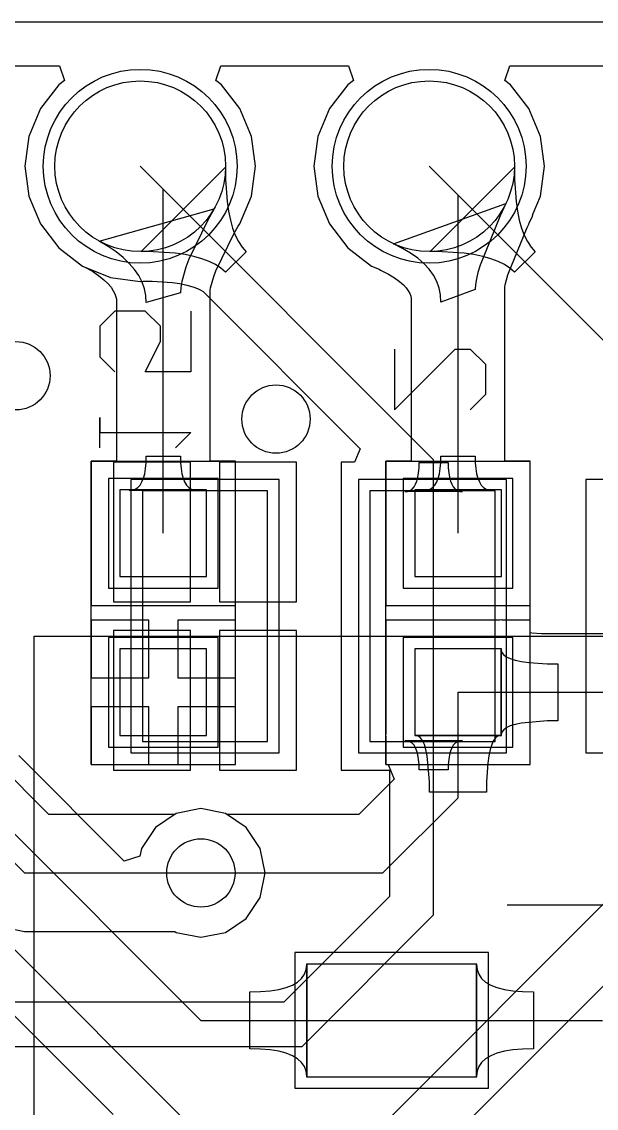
# Model space of a CAD drawing. Header units: millimetres. Extents: x 57.2 to 126.2, y 70.1 to 101.2.
# Drawn here: x 104.78 to 109.83, y 88.18 to 97.73 of the extents above; entities that cross this region are included whole.
import ezdxf

# ---------------------------------------------------------------- set-up
doc = ezdxf.new("R2010")
doc.units = ezdxf.units.MM
for name, color, linetype in [('BottomLayer', 5, 'Continuous'), ('BottomOverlay', 54, 'Continuous'), ('BottomPaste', 16, 'Continuous'), ('BottomSolder', 6, 'Continuous'), ('KeepOutLayer', 6, 'Continuous'), ('MultiLayer', 9, 'Continuous'), ('TopLayer', 1, 'Continuous'), ('TopOverlay', 2, 'Continuous'), ('TopPaste', 8, 'Continuous'), ('TopSolder', 216, 'Continuous')]:
    doc.layers.add(name, color=color, linetype=linetype)

# ---------------------------------------------------------------- blocks, each defined once
blk = doc.blocks.new('HDR1X10_B_2')
at = {"layer": 'BottomLayer'}
for centre in [(12.7, 0), (15.24, 0)]:
    blk.add_circle(centre, 0.75, dxfattribs=at)
at = {"layer": 'BottomSolder'}
for centre in [(12.7, 0), (15.24, 0)]:
    blk.add_circle(centre, 0.8516, dxfattribs=at)
at = {"layer": 'MultiLayer'}
for centre in [(12.7, 0), (15.24, 0)]:
    blk.add_circle(centre, 0.75, dxfattribs=at)
at = {"layer": 'TopLayer'}
for centre in [(12.7, 0), (15.24, 0)]:
    blk.add_circle(centre, 0.75, dxfattribs=at)
at = {"layer": 'TopSolder'}
for centre in [(12.7, 0), (15.24, 0)]:
    blk.add_circle(centre, 0.8516, dxfattribs=at)
blk = doc.blocks.new('R0603_38')
at = {"layer": 'TopLayer'}
for p, q in [((-1.0795, 0.381), (-1.0795, -0.381)), ((-0.3175, 0.381), (-1.0795, 0.381)), ((-0.3175, -0.381), (-0.3175, 0.381)), ((0.3175, 0.381), (0.3175, -0.381)), ((1.0795, 0.381), (0.3175, 0.381)), ((1.0795, -0.381), (1.0795, 0.381)), ((-1.0795, -0.381), (-0.3175, -0.381)), ((0.3175, -0.381), (1.0795, -0.381))]:
    blk.add_line(p, q, dxfattribs=at)
at = {"layer": 'TopOverlay'}
for p, q in [((-1.3335, 0.635), (1.3335, 0.635)), ((-1.3335, 0.635), (-1.3335, -0.635)), ((1.3335, 0.635), (1.3335, -0.635)), ((-1.3335, -0.635), (1.3335, -0.635))]:
    blk.add_line(p, q, dxfattribs=at)
at = {"layer": 'TopPaste'}
for p, q in [((-1.0795, 0.381), (-1.0795, -0.381)), ((-0.3175, 0.381), (-1.0795, 0.381)), ((-0.3175, -0.381), (-0.3175, 0.381)), ((0.3175, 0.381), (0.3175, -0.381)), ((1.0795, 0.381), (0.3175, 0.381)), ((1.0795, -0.381), (1.0795, 0.381)), ((-1.0795, -0.381), (-0.3175, -0.381)), ((0.3175, -0.381), (1.0795, -0.381))]:
    blk.add_line(p, q, dxfattribs=at)
at = {"layer": 'TopSolder'}
for p, q in [((-1.1811, 0.4826), (-1.1811, -0.4826)), ((-0.2159, 0.4826), (-1.1811, 0.4826)), ((-0.2159, -0.4826), (-0.2159, 0.4826)), ((0.2159, 0.4826), (0.2159, -0.4826)), ((1.1811, 0.4826), (0.2159, 0.4826)), ((1.1811, -0.4826), (1.1811, 0.4826)), ((-1.1811, -0.4826), (-0.2159, -0.4826)), ((0.2159, -0.4826), (1.1811, -0.4826))]:
    blk.add_line(p, q, dxfattribs=at)
blk = doc.blocks.new('R0603_41')
at = {"layer": 'TopLayer'}
for p, q in [((-1.0795, 0.381), (-1.0795, -0.381)), ((-0.3175, 0.381), (-1.0795, 0.381)), ((-0.3175, -0.381), (-0.3175, 0.381)), ((0.3175, 0.381), (0.3175, -0.381)), ((1.0795, 0.381), (0.3175, 0.381)), ((1.0795, -0.381), (1.0795, 0.381)), ((-1.0795, -0.381), (-0.3175, -0.381)), ((0.3175, -0.381), (1.0795, -0.381))]:
    blk.add_line(p, q, dxfattribs=at)
at = {"layer": 'TopOverlay'}
for p, q in [((-1.3335, 0.635), (1.3335, 0.635)), ((-1.3335, 0.635), (-1.3335, -0.635)), ((1.3335, 0.635), (1.3335, -0.635)), ((-1.3335, -0.635), (1.3335, -0.635))]:
    blk.add_line(p, q, dxfattribs=at)
at = {"layer": 'TopPaste'}
for p, q in [((-1.0795, 0.381), (-1.0795, -0.381)), ((-0.3175, 0.381), (-1.0795, 0.381)), ((-0.3175, -0.381), (-0.3175, 0.381)), ((0.3175, 0.381), (0.3175, -0.381)), ((1.0795, 0.381), (0.3175, 0.381)), ((1.0795, -0.381), (1.0795, 0.381)), ((-1.0795, -0.381), (-0.3175, -0.381)), ((0.3175, -0.381), (1.0795, -0.381))]:
    blk.add_line(p, q, dxfattribs=at)
at = {"layer": 'TopSolder'}
for p, q in [((-1.1811, 0.4826), (-1.1811, -0.4826)), ((-0.2159, 0.4826), (-1.1811, 0.4826)), ((-0.2159, -0.4826), (-0.2159, 0.4826)), ((0.2159, 0.4826), (0.2159, -0.4826)), ((1.1811, 0.4826), (0.2159, 0.4826)), ((1.1811, -0.4826), (1.1811, 0.4826)), ((-1.1811, -0.4826), (-0.2159, -0.4826)), ((0.2159, -0.4826), (1.1811, -0.4826))]:
    blk.add_line(p, q, dxfattribs=at)
blk = doc.blocks.new('ESP_07_B_51')
at = {"layer": 'BottomLayer'}
for p, q in [((-0.9264, 15.6018), (-0.9264, 14.5018)), ((1.2736, 15.6018), (-0.9264, 15.6018)), ((1.2736, 14.5018), (1.2736, 15.6018)), ((-0.9264, 14.5018), (1.2736, 14.5018)), ((-0.9264, 13.6018), (-0.9264, 12.5018)), ((1.2736, 13.6018), (-0.9264, 13.6018)), ((1.2736, 12.5018), (1.2736, 13.6018)), ((-0.9264, 12.5018), (1.2736, 12.5018))]:
    blk.add_line(p, q, dxfattribs=at)
at = {"layer": 'BottomOverlay'}
for p, q in [((-16.0026, 16.5518), (-0.0026, 16.5518)), ((-0.0026, 16.5518), (-0.0026, -4.6482))]:
    blk.add_line(p, q, dxfattribs=at)
at = {"layer": 'BottomPaste'}
for p, q in [((-0.9264, 15.6018), (-0.9264, 14.5018)), ((1.2736, 15.6018), (-0.9264, 15.6018)), ((1.2736, 14.5018), (1.2736, 15.6018)), ((-0.9264, 14.5018), (1.2736, 14.5018)), ((-0.9264, 13.6018), (-0.9264, 12.5018)), ((1.2736, 13.6018), (-0.9264, 13.6018)), ((1.2736, 12.5018), (1.2736, 13.6018)), ((-0.9264, 12.5018), (1.2736, 12.5018))]:
    blk.add_line(p, q, dxfattribs=at)
at = {"layer": 'BottomSolder'}
for p, q in [((-1.028, 15.7034), (-1.028, 14.4002)), ((1.3752, 15.7034), (-1.028, 15.7034)), ((1.3752, 14.4002), (1.3752, 15.7034)), ((-1.028, 14.4002), (1.3752, 14.4002)), ((-1.028, 13.7034), (-1.028, 12.4002)), ((1.3752, 13.7034), (-1.028, 13.7034)), ((1.3752, 12.4002), (1.3752, 13.7034)), ((-1.028, 12.4002), (1.3752, 12.4002)), ((-1.028, 11.7034), (-1.028, 10.4002)), ((1.3752, 11.7034), (-1.028, 11.7034)), ((1.3752, 10.4002), (1.3752, 11.7034))]:
    blk.add_line(p, q, dxfattribs=at)
blk = doc.blocks.new('LM39100_59')
at = {"layer": 'TopLayer'}
for p, q in [((-1.5892, 3.8235), (-1.5892, 2.3249)), ((1.6908, 3.8235), (-1.5892, 3.8235)), ((1.6908, 2.3249), (1.6908, 3.8235)), ((-1.5892, 2.3249), (1.6908, 2.3249)), ((-2.7305, -2.4765), (-2.7305, -3.9751)), ((-1.7399, -2.4765), (-2.7305, -2.4765)), ((-1.7399, -3.9751), (-1.7399, -2.4765)), ((-0.4442, -2.4758), (-0.4442, -3.9758)), ((0.5458, -2.4758), (-0.4442, -2.4758)), ((0.5458, -3.9758), (0.5458, -2.4758)), ((1.8415, -2.4765), (1.8415, -3.9751)), ((2.8321, -2.4765), (1.8415, -2.4765)), ((2.8321, -3.9751), (2.8321, -2.4765)), ((-2.7305, -3.9751), (-1.7399, -3.9751)), ((-0.4442, -3.9758), (0.5458, -3.9758)), ((1.8415, -3.9751), (2.8321, -3.9751))]:
    blk.add_line(p, q, dxfattribs=at)
at = {"layer": 'TopOverlay'}
for p, q in [((-3.2512, -2.2098), (-3.2512, 1.8542)), ((-2.2352, 1.8542), (-3.2512, 1.8542)), ((3.3528, 1.8542), (2.3368, 1.8542)), ((3.3528, -2.2098), (3.3528, 1.8542))]:
    blk.add_line(p, q, dxfattribs=at)
at = {"layer": 'TopPaste'}
for p, q in [((-1.5892, 3.8235), (-1.5892, 2.3249)), ((1.6908, 3.8235), (-1.5892, 3.8235)), ((1.6908, 2.3249), (1.6908, 3.8235)), ((-1.5892, 2.3249), (1.6908, 2.3249)), ((-2.7305, -2.4765), (-2.7305, -3.9751)), ((-1.7399, -2.4765), (-2.7305, -2.4765)), ((-1.7399, -3.9751), (-1.7399, -2.4765)), ((-0.4442, -2.4758), (-0.4442, -3.9758)), ((0.5458, -2.4758), (-0.4442, -2.4758)), ((0.5458, -3.9758), (0.5458, -2.4758)), ((1.8415, -2.4765), (1.8415, -3.9751)), ((2.8321, -2.4765), (1.8415, -2.4765)), ((2.8321, -3.9751), (2.8321, -2.4765)), ((-2.7305, -3.9751), (-1.7399, -3.9751)), ((-0.4442, -3.9758), (0.5458, -3.9758)), ((1.8415, -3.9751), (2.8321, -3.9751))]:
    blk.add_line(p, q, dxfattribs=at)
at = {"layer": 'TopSolder'}
for p, q in [((-1.6908, 3.9251), (-1.6908, 2.2233)), ((1.7924, 3.9251), (-1.6908, 3.9251)), ((1.7924, 2.2233), (1.7924, 3.9251)), ((-1.6908, 2.2233), (1.7924, 2.2233)), ((-2.8321, -2.3749), (-2.8321, -4.0767)), ((-1.6383, -2.3749), (-2.8321, -2.3749)), ((-1.6383, -4.0767), (-1.6383, -2.3749)), ((-0.5458, -2.3742), (-0.5458, -4.0774)), ((0.6474, -2.3742), (-0.5458, -2.3742)), ((0.6474, -4.0774), (0.6474, -2.3742)), ((1.7399, -2.3749), (1.7399, -4.0767)), ((2.9337, -2.3749), (1.7399, -2.3749)), ((2.9337, -4.0767), (2.9337, -2.3749)), ((-2.8321, -4.0767), (-1.6383, -4.0767)), ((-0.5458, -4.0774), (0.6474, -4.0774)), ((1.7399, -4.0767), (2.9337, -4.0767))]:
    blk.add_line(p, q, dxfattribs=at)

msp = doc.modelspace()

# ---------------------------------------------------------------- linework, layer by layer
at = {"layer": 'BottomLayer'}
for p, q in [((103.9854, 97.3369), (105.1074, 97.3369)), ((105.1074, 97.3369), (105.1505, 97.2099)), ((105.1505, 97.2099), (105.1003, 97.1714)), ((105.1003, 97.1714), (104.9394, 96.9617)), ((104.9394, 96.9617), (104.8382, 96.7175)), ((104.8382, 96.7175), (104.8037, 96.4554)), ((104.8037, 96.4554), (104.8382, 96.1933)), ((105.8164, 96.4554), (108.396, 93.8758)), ((105.8239, 95.7054), (106.5664, 96.4479)), ((106.5664, 96.4479), (106.5672, 96.3401)), ((108.3564, 96.4554), (110.3856, 94.4262)), ((108.3639, 95.7054), (109.1064, 96.4479)), ((109.1064, 96.4479), (109.1072, 96.3401)), ((106.5672, 96.3401), (106.5803, 96.1469)), ((109.1072, 96.3401), (109.1203, 96.1469)), ((104.8382, 96.1933), (104.9394, 95.949)), ((106.5803, 96.1469), (106.5926, 96.0614)), ((109.1203, 96.1469), (109.1326, 96.0614)), ((106.5926, 96.0614), (106.6088, 95.9833)), ((109.1326, 96.0614), (109.1488, 95.9833)), ((104.9394, 95.949), (105.1003, 95.7393)), ((106.6088, 95.9833), (106.6287, 95.9127)), ((109.1488, 95.9833), (109.1687, 95.9127)), ((106.6287, 95.9127), (106.6526, 95.8495)), ((106.6526, 95.8495), (106.6802, 95.7937)), ((109.1687, 95.9127), (109.1926, 95.8495)), ((109.1926, 95.8495), (109.2202, 95.7937)), ((106.6802, 95.7937), (106.7117, 95.7453)), ((109.2202, 95.7937), (109.2517, 95.7453)), ((105.1003, 95.7393), (105.3101, 95.5784)), ((105.9316, 95.7046), (105.8239, 95.7054)), ((106.1249, 95.6915), (105.9316, 95.7046)), ((106.2104, 95.6792), (106.1249, 95.6915)), ((106.2884, 95.663), (106.2104, 95.6792)), ((106.3591, 95.643), (106.2884, 95.663)), ((106.7471, 95.7043), (106.5675, 95.5247)), ((106.7117, 95.7453), (106.7471, 95.7043)), ((108.4716, 95.7046), (108.3639, 95.7054)), ((108.6649, 95.6915), (108.4716, 95.7046)), ((108.7504, 95.6792), (108.6649, 95.6915)), ((108.8284, 95.663), (108.7504, 95.6792)), ((108.8991, 95.643), (108.8284, 95.663)), ((109.2871, 95.7043), (109.1075, 95.5247)), ((109.2517, 95.7453), (109.2871, 95.7043)), ((105.3101, 95.5784), (105.5543, 95.4772)), ((106.4223, 95.6192), (106.3591, 95.643)), ((106.4781, 95.5915), (106.4223, 95.6192)), ((106.5265, 95.56), (106.4781, 95.5915)), ((108.9623, 95.6192), (108.8991, 95.643)), ((109.0181, 95.5915), (108.9623, 95.6192)), ((109.0665, 95.56), (109.0181, 95.5915)), ((105.5543, 95.4772), (105.8164, 95.4427)), ((106.5675, 95.5247), (106.5265, 95.56)), ((109.1075, 95.5247), (109.0665, 95.56)), ((105.8164, 95.4427), (105.8435, 95.4463)), ((105.8435, 95.4463), (105.9219, 95.4457)), ((105.9219, 95.4457), (106.0976, 95.4338)), ((106.0976, 95.4338), (106.1656, 95.424)), ((106.1656, 95.424), (106.2269, 95.4113)), ((106.2269, 95.4113), (106.278, 95.3968)), ((106.278, 95.3968), (106.3189, 95.3814)), ((106.3189, 95.3814), (106.3495, 95.3662)), ((106.3495, 95.3662), (106.3686, 95.3538)), ((106.3686, 95.3538), (107.7485, 93.9739)), ((107.7485, 93.9739), (107.6999, 93.8566)), ((106.2586, 93.8566), (105.5816, 93.8566)), ((105.5816, 93.8566), (105.5816, 92.6296)), ((106.2586, 92.6296), (106.2586, 93.8566)), ((107.1896, 93.8566), (106.5126, 93.8566)), ((106.5126, 93.8566), (106.5126, 92.6296)), ((107.1896, 92.6296), (107.1896, 93.8566)), ((107.6999, 93.8566), (107.5816, 93.8566)), ((107.5816, 93.8566), (107.5816, 91.1486)), ((108.2677, 93.8047), (108.269, 93.8536)), ((108.269, 93.8536), (108.523, 93.8536)), ((108.396, 89.8794), (108.396, 93.8758)), ((108.523, 93.8536), (108.5243, 93.8047)), ((108.2576, 93.7225), (108.2639, 93.761)), ((108.2639, 93.761), (108.2677, 93.8047)), ((108.5243, 93.8047), (108.5281, 93.761)), ((108.5281, 93.761), (108.5344, 93.7225)), ((108.2233, 93.6376), (108.2372, 93.6608)), ((108.2372, 93.6608), (108.2487, 93.6891)), ((108.2487, 93.6891), (108.2576, 93.7225)), ((108.5344, 93.7225), (108.5433, 93.6891)), ((108.5433, 93.6891), (108.5547, 93.6608)), ((108.5547, 93.6608), (108.5687, 93.6376)), ((108.142, 93.5965), (108.1661, 93.5991)), ((108.65, 93.5965), (108.142, 93.5965)), ((108.1661, 93.5991), (108.1877, 93.6068)), ((108.1877, 93.6068), (108.2068, 93.6196)), ((108.2068, 93.6196), (108.2233, 93.6376)), ((108.5687, 93.6376), (108.5852, 93.6196)), ((108.5852, 93.6196), (108.6043, 93.6068)), ((108.6043, 93.6068), (108.6259, 93.5991)), ((108.6259, 93.5991), (108.65, 93.5965)), ((105.5816, 92.6296), (106.2586, 92.6296)), ((106.5126, 92.6296), (107.1896, 92.6296)), ((106.2586, 92.3756), (105.5816, 92.3756)), ((105.5816, 92.3756), (105.5816, 91.1486)), ((106.2586, 91.1486), (106.2586, 92.3756)), ((107.1896, 92.3756), (106.5126, 92.3756)), ((106.5126, 92.3756), (106.5126, 91.1486)), ((107.1896, 91.1486), (107.1896, 92.3756)), ((105.0133, 90.7601), (103.7903, 91.9831)), ((103.2764, 91.7702), (104.8004, 90.2462)), ((108.1661, 91.4061), (108.142, 91.4087)), ((108.142, 91.4087), (108.65, 91.4087)), ((108.1877, 91.3984), (108.1661, 91.4061)), ((108.2068, 91.3856), (108.1877, 91.3984)), ((108.2233, 91.3676), (108.2068, 91.3856)), ((108.2372, 91.3444), (108.2233, 91.3676)), ((108.5687, 91.3676), (108.5547, 91.3444)), ((108.5852, 91.3856), (108.5687, 91.3676)), ((108.6043, 91.3984), (108.5852, 91.3856)), ((108.6259, 91.4061), (108.6043, 91.3984)), ((108.65, 91.4087), (108.6259, 91.4061)), ((108.2487, 91.3162), (108.2372, 91.3444)), ((108.2576, 91.2828), (108.2487, 91.3162)), ((108.2639, 91.2442), (108.2576, 91.2828)), ((108.5344, 91.2828), (108.5281, 91.2442)), ((108.5433, 91.3162), (108.5344, 91.2828)), ((108.5547, 91.3444), (108.5433, 91.3162)), ((108.2677, 91.2005), (108.2639, 91.2442)), ((108.269, 91.1517), (108.2677, 91.2005)), ((108.5243, 91.2005), (108.523, 91.1517)), ((108.5281, 91.2442), (108.5243, 91.2005)), ((105.5816, 91.1486), (106.2586, 91.1486)), ((106.5126, 91.1486), (107.1896, 91.1486)), ((107.5816, 91.1486), (108.0075, 91.1486)), ((108.0075, 91.1486), (108.0075, 90.0403)), ((108.523, 91.1517), (108.269, 91.1517)), ((106.3498, 90.8111), (106.1336, 90.7681)), ((106.566, 90.7681), (106.3498, 90.8111)), ((106.1217, 90.7601), (105.0133, 90.7601)), ((106.1336, 90.7681), (106.1217, 90.7601)), ((106.7492, 90.6456), (106.566, 90.7681)), ((106.8717, 90.4624), (106.7492, 90.6456)), ((106.9147, 90.2462), (106.8717, 90.4624)), ((103.9114, 83.9978), (110.1598, 90.2462)), ((104.8004, 90.2462), (106.3498, 90.2462)), ((106.8717, 90.03), (106.9147, 90.2462)), ((106.7492, 89.8468), (106.8717, 90.03)), ((108.0075, 90.0403), (107.0779, 89.1107)), ((106.566, 89.7243), (106.7492, 89.8468)), ((107.2388, 88.7222), (108.396, 89.8794)), ((104.6037, 89.7714), (104.8004, 89.7323)), ((104.8004, 89.7323), (106.1217, 89.7323)), ((106.1217, 89.7323), (106.1336, 89.7243)), ((106.1336, 89.7243), (106.3498, 89.6813)), ((106.3498, 89.6813), (106.566, 89.7243)), ((104.0964, 83.4644), (110.1924, 89.5604)), ((107.0779, 89.1107), (103.0224, 89.1107)), ((103.0224, 88.7222), (107.2388, 88.7222))]:
    msp.add_line(p, q, dxfattribs=at)
for centre in [(104.7242, 94.615), (107.0102, 94.234), (106.3498, 90.2462)]:
    msp.add_circle(centre, 0.3, dxfattribs=at)
at = {"layer": 'BottomOverlay'}
for p, q in [((105.5941, 95.1824), (105.4608, 95.0491)), ((105.8607, 95.1824), (105.5941, 95.1824)), ((105.994, 95.0491), (105.8607, 95.1824)), ((106.2605, 95.1824), (106.2605, 94.6492)), ((105.4608, 95.0491), (105.4608, 94.7825)), ((105.994, 94.9158), (105.994, 95.0491)), ((105.8607, 94.6492), (105.994, 94.9158)), ((108.0516, 94.8492), (108.0516, 94.316)), ((108.0516, 94.316), (108.5848, 94.8492)), ((108.5848, 94.8492), (108.7181, 94.8492)), ((108.7181, 94.8492), (108.8513, 94.7159)), ((105.4608, 94.7825), (105.5941, 94.6492)), ((108.8513, 94.7159), (108.8513, 94.4493)), ((106.2605, 94.6492), (105.8607, 94.6492)), ((108.8513, 94.4493), (108.7181, 94.316)), ((105.4608, 93.9828), (105.4608, 94.2494)), ((105.4608, 94.2494), (105.4608, 94.1161)), ((105.4608, 94.1161), (106.2605, 94.1161)), ((106.2605, 94.1161), (106.1273, 93.9828))]:
    msp.add_line(p, q, dxfattribs=at)
at = {"layer": 'KeepOutLayer'}
msp.add_line((78.4409, 97.7254), (123.8895, 97.7254), dxfattribs=at)
at = {"layer": 'MultiLayer'}
for centre in [(104.7242, 94.615), (107.0102, 94.234), (106.3498, 90.2462)]:
    msp.add_circle(centre, 0.3, dxfattribs=at)
at = {"layer": 'TopLayer'}
for p, q in [((103.9854, 97.3369), (105.1074, 97.3369)), ((105.1074, 97.3369), (105.1505, 97.2099)), ((106.4823, 97.2099), (106.5254, 97.3369)), ((106.5254, 97.3369), (107.6474, 97.3369)), ((107.6474, 97.3369), (107.6905, 97.2099)), ((109.0223, 97.2099), (109.0654, 97.3369)), ((109.0654, 97.3369), (110.1874, 97.3369)), ((105.1505, 97.2099), (105.1003, 97.1714)), ((106.5325, 97.1714), (106.4823, 97.2099)), ((107.6905, 97.2099), (107.6403, 97.1714)), ((109.0725, 97.1714), (109.0223, 97.2099)), ((105.1003, 97.1714), (104.9394, 96.9617)), ((106.6934, 96.9617), (106.5325, 97.1714)), ((107.6403, 97.1714), (107.4794, 96.9617)), ((109.2334, 96.9617), (109.0725, 97.1714)), ((104.9394, 96.9617), (104.8382, 96.7175)), ((106.7946, 96.7175), (106.6934, 96.9617)), ((107.4794, 96.9617), (107.3782, 96.7175)), ((109.3346, 96.7175), (109.2334, 96.9617)), ((104.8382, 96.7175), (104.8037, 96.4554)), ((106.8291, 96.4554), (106.7946, 96.7175)), ((107.3782, 96.7175), (107.3437, 96.4554)), ((109.3691, 96.4554), (109.3346, 96.7175)), ((104.8037, 96.4554), (104.8382, 96.1933)), ((106.7946, 96.1933), (106.8291, 96.4554)), ((107.3437, 96.4554), (107.3782, 96.1933)), ((108.3564, 96.4554), (108.6104, 96.2014)), ((109.3346, 96.1933), (109.3691, 96.4554)), ((106.0196, 93.2307), (106.0196, 96.2522)), ((104.8382, 96.1933), (104.9394, 95.949)), ((106.6934, 95.949), (106.7946, 96.1933)), ((107.3782, 96.1933), (107.4794, 95.949)), ((108.6104, 93.2307), (108.6104, 96.2014)), ((109.2717, 96.0415), (109.3346, 96.1933)), ((105.4561, 95.7976), (106.4669, 96.082)), ((106.4669, 96.082), (106.4104, 95.9814)), ((108.0438, 95.7736), (109.0318, 96.1292)), ((109.0318, 96.1292), (108.9802, 96.0205)), ((109.2661, 96.0189), (109.2717, 96.0415)), ((104.9394, 95.949), (105.1003, 95.7393)), ((106.4104, 95.9814), (106.2439, 95.6385)), ((106.6778, 95.9287), (106.6934, 95.949)), ((107.4794, 95.949), (107.6403, 95.7393)), ((108.9802, 96.0205), (108.8038, 95.5874)), ((109.2173, 95.9161), (109.2322, 95.9475)), ((109.2322, 95.9475), (109.2334, 95.949)), ((109.2334, 95.949), (109.2365, 95.9565)), ((109.2365, 95.9565), (109.2658, 96.0182)), ((109.2658, 96.0182), (109.2659, 96.0186)), ((109.2659, 96.0186), (109.2661, 96.0189)), ((106.482, 95.536), (106.64, 95.8614)), ((106.64, 95.8614), (106.6778, 95.9287)), ((109.0486, 95.5018), (109.2173, 95.9161)), ((105.5347, 95.7514), (105.4561, 95.7976)), ((108.123, 95.7341), (108.0438, 95.7736)), ((105.1003, 95.7393), (105.3101, 95.5784)), ((105.605, 95.7035), (105.5347, 95.7514)), ((105.667, 95.6538), (105.605, 95.7035)), ((107.6403, 95.7393), (107.8501, 95.5784)), ((108.1938, 95.6921), (108.123, 95.7341)), ((108.2563, 95.6474), (108.1938, 95.6921)), ((105.3101, 95.5784), (105.3368, 95.5673)), ((105.3368, 95.5673), (105.396, 95.5325)), ((105.7208, 95.6024), (105.667, 95.6538)), ((105.7662, 95.5493), (105.7208, 95.6024)), ((106.2172, 95.5676), (106.1815, 95.4438)), ((106.2439, 95.6385), (106.2172, 95.5676)), ((107.8501, 95.5784), (107.9167, 95.5508)), ((108.3104, 95.6002), (108.2563, 95.6474)), ((108.3563, 95.5504), (108.3104, 95.6002)), ((108.8038, 95.5874), (108.7848, 95.5229)), ((105.396, 95.5325), (105.4509, 95.4951)), ((105.4509, 95.4951), (105.4962, 95.4588)), ((105.8034, 95.4944), (105.7662, 95.5493)), ((105.8324, 95.4377), (105.8034, 95.4944)), ((106.4344, 95.3863), (106.4631, 95.4859)), ((106.4631, 95.4859), (106.482, 95.536)), ((107.9167, 95.5508), (107.9282, 95.5419)), ((107.9282, 95.5419), (107.9988, 95.5066)), ((107.9988, 95.5066), (108.0521, 95.475)), ((108.0521, 95.475), (108.0955, 95.444)), ((108.3937, 95.498), (108.3563, 95.5504)), ((108.4229, 95.443), (108.3937, 95.498)), ((108.7848, 95.5229), (108.7713, 95.4657)), ((109.0352, 95.4564), (109.0486, 95.5018)), ((105.4962, 95.4588), (105.5324, 95.4242)), ((105.5324, 95.4242), (105.56, 95.3919)), ((105.56, 95.3919), (105.5801, 95.3623)), ((105.8531, 95.3793), (105.8324, 95.4377)), ((105.8655, 95.3192), (105.8531, 95.3793)), ((106.1726, 95.3908), (106.1696, 95.3437)), ((106.1815, 95.4438), (106.1726, 95.3908)), ((106.4315, 95.3689), (106.4344, 95.3863)), ((108.0955, 95.444), (108.1295, 95.4144)), ((108.1295, 95.4144), (108.1549, 95.3867)), ((108.1549, 95.3867), (108.1731, 95.3613)), ((108.4437, 95.3855), (108.4229, 95.443)), ((108.4562, 95.3253), (108.4437, 95.3855)), ((108.7604, 95.3735), (108.4604, 95.2626)), ((108.7631, 95.4159), (108.7604, 95.3735)), ((108.7713, 95.4657), (108.7631, 95.4159)), ((109.0223, 95.3963), (109.0254, 95.4149)), ((109.0223, 93.8657), (109.0223, 95.3963)), ((109.0254, 95.4149), (109.0352, 95.4564)), ((105.5801, 95.3623), (105.594, 95.3352)), ((105.594, 95.3352), (105.603, 95.3096)), ((105.603, 95.3096), (105.6077, 95.2869)), ((105.6077, 95.2869), (105.6077, 93.8657)), ((105.8696, 95.2573), (105.8655, 95.3192)), ((106.1696, 95.3437), (105.8696, 95.2573)), ((106.4315, 93.8657), (106.4315, 95.3689)), ((108.1731, 95.3613), (108.1856, 95.3377)), ((108.1856, 95.3377), (108.1939, 95.3147)), ((108.1939, 95.3147), (108.1985, 95.2928)), ((108.1985, 95.2928), (108.1985, 93.8657)), ((108.4604, 95.2626), (108.4562, 95.3253)), ((105.6077, 93.8657), (105.3846, 93.8657)), ((105.3846, 93.8657), (105.3846, 92.5957)), ((105.8636, 93.7996), (105.8681, 93.8511)), ((105.8681, 93.8511), (105.8696, 93.9087)), ((105.8696, 93.9087), (106.1696, 93.9087)), ((106.1696, 93.9087), (106.1711, 93.8511)), ((106.1711, 93.8511), (106.1756, 93.7996)), ((106.6546, 93.8657), (106.4315, 93.8657)), ((106.6546, 92.5957), (106.6546, 93.8657)), ((108.1985, 93.8657), (107.9754, 93.8657)), ((107.9754, 93.8657), (107.9754, 92.5957)), ((108.4544, 93.7996), (108.4589, 93.8511)), ((108.4589, 93.8511), (108.4604, 93.9087)), ((108.4604, 93.9087), (108.7604, 93.9087)), ((108.7604, 93.9087), (108.7619, 93.8511)), ((108.7619, 93.8511), (108.7664, 93.7996)), ((109.2454, 93.8657), (109.0223, 93.8657)), ((109.2454, 92.5957), (109.2454, 93.8657)), ((105.8456, 93.7147), (105.8561, 93.7541)), ((105.8561, 93.7541), (105.8636, 93.7996)), ((106.1756, 93.7996), (106.1831, 93.7541)), ((106.1831, 93.7541), (106.1936, 93.7147)), ((108.4364, 93.7147), (108.4469, 93.7541)), ((108.4469, 93.7541), (108.4544, 93.7996)), ((108.7664, 93.7996), (108.7739, 93.7541)), ((108.7739, 93.7541), (108.7844, 93.7147)), ((105.7961, 93.6329), (105.8156, 93.6541)), ((105.8156, 93.6541), (105.8321, 93.6814)), ((105.8321, 93.6814), (105.8456, 93.7147)), ((106.1936, 93.7147), (106.2071, 93.6814)), ((106.2071, 93.6814), (106.2236, 93.6541)), ((106.2236, 93.6541), (106.2431, 93.6329)), ((108.3869, 93.6329), (108.4064, 93.6541)), ((108.4064, 93.6541), (108.4229, 93.6814)), ((108.4229, 93.6814), (108.4364, 93.7147)), ((108.7844, 93.7147), (108.7979, 93.6814)), ((108.7979, 93.6814), (108.8144, 93.6541)), ((108.8144, 93.6541), (108.8339, 93.6329)), ((105.7196, 93.6056), (105.7481, 93.6086)), ((106.3196, 93.6056), (105.7196, 93.6056)), ((105.7481, 93.6086), (105.7736, 93.6177)), ((105.7736, 93.6177), (105.7961, 93.6329)), ((106.2431, 93.6329), (106.2656, 93.6177)), ((106.2656, 93.6177), (106.2911, 93.6086)), ((106.2911, 93.6086), (106.3196, 93.6056)), ((108.3104, 93.6056), (108.3389, 93.6086)), ((108.9104, 93.6056), (108.3104, 93.6056)), ((108.3389, 93.6086), (108.3644, 93.6177)), ((108.3644, 93.6177), (108.3869, 93.6329)), ((108.8339, 93.6329), (108.8564, 93.6177)), ((108.8564, 93.6177), (108.8819, 93.6086)), ((108.8819, 93.6086), (108.9104, 93.6056)), ((105.3846, 92.5957), (106.6546, 92.5957)), ((107.9754, 92.5957), (109.2454, 92.5957)), ((105.8926, 92.4687), (105.3846, 92.4687)), ((105.3846, 92.4687), (105.3846, 91.9607)), ((105.8926, 91.9607), (105.8926, 92.4687)), ((106.6546, 92.4687), (106.1466, 92.4687)), ((106.1466, 92.4687), (106.1466, 91.9607)), ((106.6546, 91.9607), (106.6546, 92.4687)), ((108.9787, 92.4687), (107.9754, 92.4687)), ((107.9754, 92.4687), (107.9754, 91.4654)), ((108.9884, 92.4706), (108.9787, 92.4687)), ((108.998, 92.4687), (108.9884, 92.4706)), ((109.2454, 92.4687), (108.998, 92.4687)), ((109.2454, 92.355), (109.2454, 92.4687)), ((109.2593, 92.3531), (109.2454, 92.355)), ((109.3451, 92.3476), (109.2593, 92.3531)), ((110.4496, 92.3476), (109.3451, 92.3476)), ((108.9884, 91.4557), (108.9884, 92.2117)), ((108.9884, 92.2117), (108.9934, 92.1873)), ((108.9934, 92.1873), (109.0084, 92.1656)), ((109.0084, 92.1656), (109.0334, 92.1464)), ((109.0334, 92.1464), (109.0684, 92.1298)), ((109.0684, 92.1298), (109.1134, 92.1157)), ((109.1134, 92.1157), (109.1684, 92.1042)), ((109.1684, 92.1042), (109.2334, 92.0952)), ((109.2334, 92.0952), (109.3933, 92.085)), ((109.3933, 92.085), (109.4884, 92.0837)), ((109.4884, 92.0837), (109.4884, 91.5837)), ((105.3846, 91.9607), (105.8926, 91.9607)), ((106.1466, 91.9607), (106.6546, 91.9607)), ((108.6104, 91.8337), (111.2012, 91.8337)), ((108.6104, 90.9066), (108.6104, 91.8337)), ((105.8926, 91.7067), (105.3846, 91.7067)), ((105.3846, 91.7067), (105.3846, 91.1987)), ((105.8926, 91.1987), (105.8926, 91.7067)), ((106.6546, 91.7067), (106.1466, 91.7067)), ((106.1466, 91.7067), (106.1466, 91.1987)), ((106.6546, 91.1987), (106.6546, 91.7067)), ((109.1684, 91.5632), (109.1134, 91.5517)), ((109.3933, 91.5824), (109.1684, 91.5632)), ((109.4884, 91.5837), (109.3933, 91.5824)), ((107.9754, 91.4654), (107.9735, 91.4557)), ((108.9934, 91.4801), (108.9884, 91.4557)), ((109.0084, 91.5018), (108.9934, 91.4801)), ((109.0334, 91.521), (109.0084, 91.5018)), ((109.0684, 91.5376), (109.0334, 91.521)), ((109.1134, 91.5517), (109.0684, 91.5376)), ((107.9735, 91.4557), (107.9754, 91.4461)), ((107.9754, 91.4461), (107.9754, 91.1987)), ((108.2568, 91.4507), (108.2324, 91.4557)), ((108.2324, 91.4557), (108.9884, 91.4557)), ((108.2785, 91.4357), (108.2568, 91.4507)), ((108.2977, 91.4107), (108.2785, 91.4357)), ((108.3143, 91.3757), (108.2977, 91.4107)), ((108.3284, 91.3307), (108.3143, 91.3757)), ((108.9065, 91.3757), (108.8924, 91.3307)), ((108.9231, 91.4107), (108.9065, 91.3757)), ((108.9423, 91.4357), (108.9231, 91.4107)), ((108.964, 91.4507), (108.9423, 91.4357)), ((108.9884, 91.4557), (108.964, 91.4507)), ((105.6763, 90.351), (104.7496, 91.2777)), ((108.3399, 91.2757), (108.3284, 91.3307)), ((108.3591, 91.0508), (108.3399, 91.2757)), ((108.8809, 91.2757), (108.8719, 91.2107)), ((108.8924, 91.3307), (108.8809, 91.2757)), ((104.1146, 91.186), (106.3498, 88.9508)), ((105.3846, 91.1987), (105.8926, 91.1987)), ((106.1466, 91.1987), (106.6546, 91.1987)), ((107.9754, 91.1987), (107.9962, 91.1987)), ((107.9962, 91.1987), (108.0488, 91.0717)), ((108.8719, 91.2107), (108.8617, 91.0508)), ((108.0488, 91.0717), (107.7371, 90.7601)), ((108.3604, 90.9557), (108.3591, 91.0508)), ((108.8617, 91.0508), (108.8604, 90.9557)), ((107.95, 90.2462), (108.6104, 90.9066)), ((108.8604, 90.9557), (108.3604, 90.9557)), ((106.3498, 90.8111), (106.1336, 90.7681)), ((106.566, 90.7681), (106.3498, 90.8111)), ((106.1336, 90.7681), (105.9504, 90.6456)), ((106.5779, 90.7601), (106.566, 90.7681)), ((107.7371, 90.7601), (106.5779, 90.7601)), ((105.9504, 90.6456), (105.8279, 90.4624)), ((105.8279, 90.4624), (105.8141, 90.3928)), ((105.8141, 90.3928), (105.6763, 90.351)), ((106.3498, 90.2462), (107.95, 90.2462)), ((104.4194, 89.8652), (106.4514, 87.8332)), ((104.2488, 89.4533), (105.5787, 88.1233)), ((107.2599, 89.3558), (107.2749, 89.397)), ((107.2749, 89.397), (107.2799, 89.4431)), ((107.2799, 89.4431), (107.2799, 88.4585)), ((108.7724, 88.4585), (108.7724, 89.4431)), ((108.7724, 89.4431), (108.7775, 89.397)), ((108.7775, 89.397), (108.7924, 89.3558)), ((107.1549, 89.2614), (107.1999, 89.288)), ((107.1999, 89.288), (107.2349, 89.3195)), ((107.2349, 89.3195), (107.2599, 89.3558)), ((108.7924, 89.3558), (108.8175, 89.3195)), ((108.8175, 89.3195), (108.8524, 89.288)), ((108.8524, 89.288), (108.8975, 89.2614)), ((106.7799, 89.2008), (106.8749, 89.2032)), ((106.7799, 88.7008), (106.7799, 89.2008)), ((106.8749, 89.2032), (106.9599, 89.2105)), ((106.9599, 89.2105), (107.0349, 89.2226)), ((107.0349, 89.2226), (107.0999, 89.2396)), ((107.0999, 89.2396), (107.1549, 89.2614)), ((108.8975, 89.2614), (108.9524, 89.2396)), ((108.9524, 89.2396), (109.0175, 89.2226)), ((109.0175, 89.2226), (109.0924, 89.2105)), ((109.0924, 89.2105), (109.1774, 89.2032)), ((109.1774, 89.2032), (109.2724, 89.2008)), ((109.2724, 89.2008), (109.2724, 88.7008)), ((106.3498, 88.9508), (108.0262, 88.9508)), ((108.0262, 88.9508), (109.8804, 88.9508)), ((106.8749, 88.6984), (106.7799, 88.7008)), ((106.9599, 88.6911), (106.8749, 88.6984)), ((107.0349, 88.679), (106.9599, 88.6911)), ((109.0924, 88.6911), (109.0175, 88.679)), ((109.1774, 88.6984), (109.0924, 88.6911)), ((109.2724, 88.7008), (109.1774, 88.6984)), ((107.0999, 88.662), (107.0349, 88.679)), ((107.1549, 88.6402), (107.0999, 88.662)), ((107.1999, 88.6136), (107.1549, 88.6402)), ((107.2349, 88.5821), (107.1999, 88.6136)), ((108.8524, 88.6136), (108.8175, 88.5821)), ((108.8975, 88.6402), (108.8524, 88.6136)), ((108.9524, 88.662), (108.8975, 88.6402)), ((109.0175, 88.679), (108.9524, 88.662)), ((107.2599, 88.5458), (107.2349, 88.5821)), ((107.2749, 88.5046), (107.2599, 88.5458)), ((107.2799, 88.4585), (107.2749, 88.5046)), ((108.7775, 88.5046), (108.7724, 88.4585)), ((108.7924, 88.5458), (108.7775, 88.5046)), ((108.8175, 88.5821), (108.7924, 88.5458))]:
    msp.add_line(p, q, dxfattribs=at)
for centre in [(104.7242, 94.615), (107.0102, 94.234), (106.3498, 90.2462)]:
    msp.add_circle(centre, 0.3, dxfattribs=at)

# ---------------------------------------------------------------- block references
for name, p, rotation in [('HDR1X10_B_2', (121.0564, 96.4554), 180), ('R0603_41', (106.0196, 92.5322), 90), ('R0603_38', (108.6104, 92.5322), 90), ('ESP_07_B_51', (121.4374, 92.329), 90), ('LM39100_59', (111.252, 86.7156), 270)]:
    msp.add_blockref(name, p, dxfattribs=dict(rotation=rotation))

doc.saveas('drawing.dxf')
